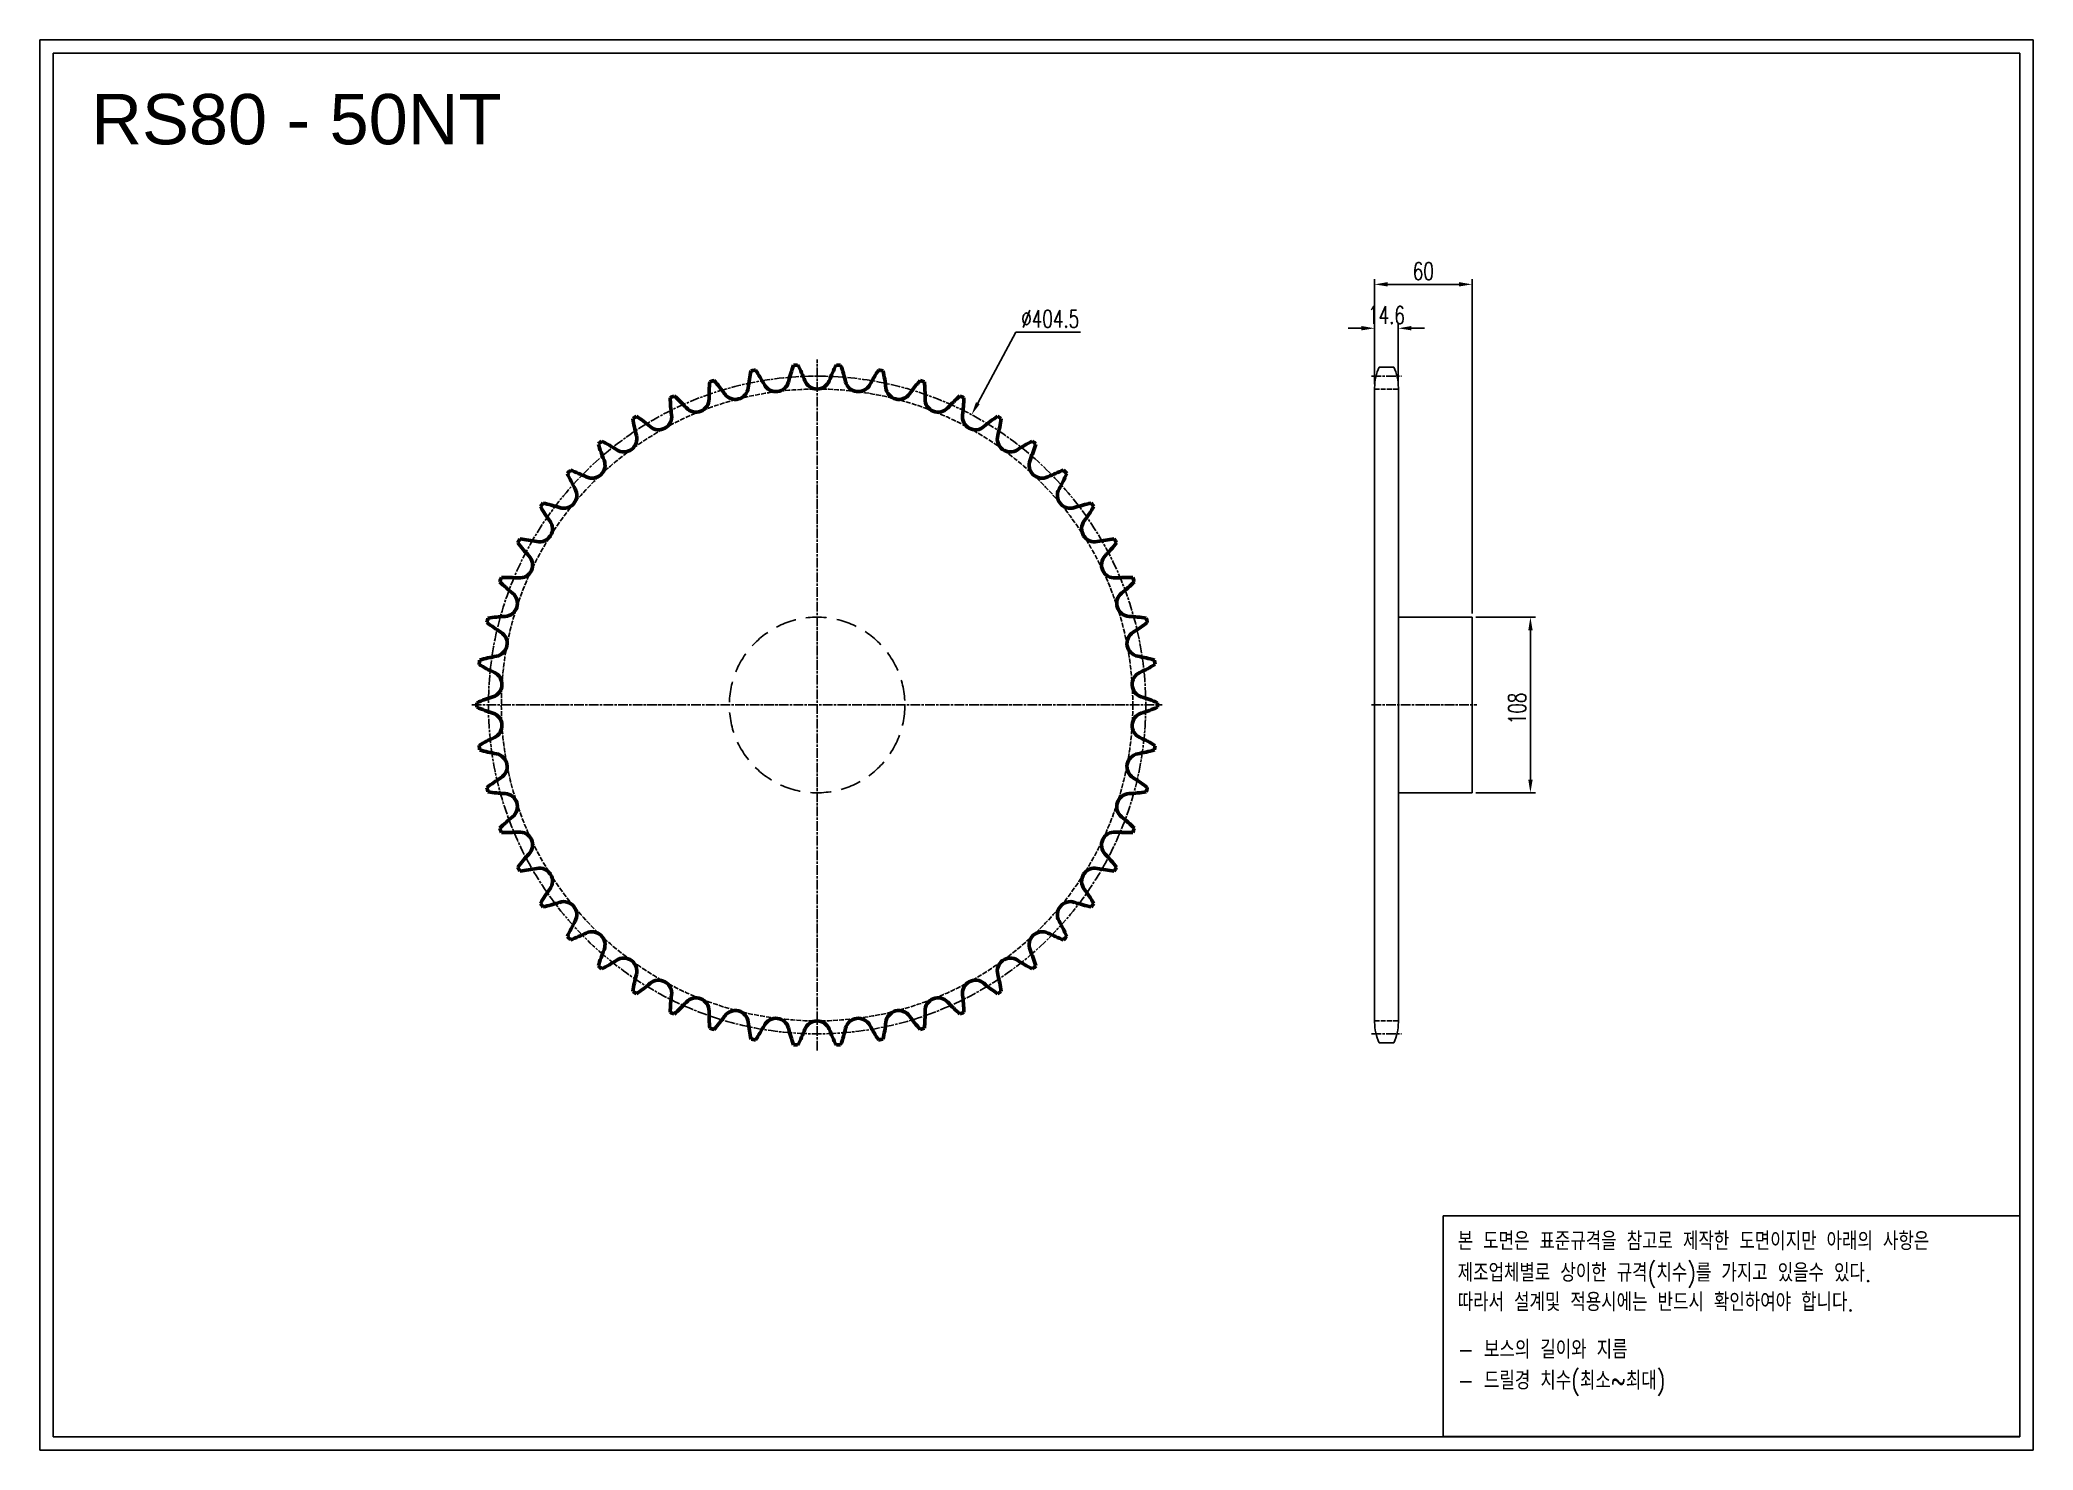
# Model space of a CAD drawing. Header units: millimetres. Extents: x -69295 to -68068, y 19120 to 19988.
import ezdxf

# ---------------------------------------------------------------- set-up
doc = ezdxf.new("R2010")
doc.units = ezdxf.units.MM
for name, pattern in [('AM_ISO02W050', [7.5, 6, -1.5]), ('AM_ISO02W050x2', [3.75, 3, -0.75]), ('AM_ISO08W050', [18, 12, -1.5, 3, -1.5]), ('AM_ISO08W050x2', [9, 6, -0.75, 1.5, -0.75]), ('HIDDEN', [9.525, 6.35, -3.175])]:
    doc.linetypes.add(name, pattern=pattern)
for name, color, linetype, lineweight in [('AM_0N', 7, 'Continuous', 50), ('AM_3N', 6, 'AM_ISO02W050', 25), ('AM_7', 4, 'AM_ISO08W050', 25), ('AM_7N', 4, 'AM_ISO08W050', 25)]:
    doc.layers.add(name, color=color, linetype=linetype, lineweight=lineweight)
doc.layers.add('HL', color=2, linetype='HIDDEN')
doc.layers.add('S-DIM', color=7, linetype='Continuous')
doc.styles.add('HAN', font='ROMANS.shx', dxfattribs={"width": 0.7, "bigfont": 'whgtxt.shx'})
doc.styles.add('HSG', font='SIMPLEX.shx', dxfattribs={"width": 0.7, "bigfont": 'HSG.shx'})
doc.styles.get("Standard").update_dxf_attribs({"font": 'arial.ttf'})
doc.dimstyles.new('APP23', dxfattribs={"dimscale": 4.5, "dimtxt": 2.4, "dimasz": 1.8, "dimexe": 0.7, "dimexo": 0.5, "dimgap": 0.6, "dimtad": 1, "dimtoh": 1, "dimdec": 1, "dimrnd": 0.01, "dimzin": 9, "dimdsep": 46, "dimtxsty": 'HSG', "dimcen": 0, "dimclrd": 1, "dimclre": 1, "dimclrt": 256, "dimazin": 2, "dimtp": 1, "dimtm": 1, "dimtfac": 0.5, "dimtdec": 1, "dimtix": 1, "dimtofl": 0, "dimtmove": 0, "dimatfit": 3, "dimfxl": 0, "dimtvp": 1, "dimtolj": 2, "dimlwd": -1, "dimlwe": -1, "dimarcsym": 0})

# ---------------------------------------------------------------- blocks, each defined once
blk = doc.blocks.new('*D1')
at = {"layer": 'Defpoints', "color": 0, "transparency": 16777216}
for p in [(-68413.1, 19632.7), (-68413.1, 19524.7), (-68377.2, 19524.7)]:
    blk.add_point(p, dxfattribs=at)
at = {"layer": 'S-DIM', "color": 1, "transparency": 16777216}
for p, q in [((-68410.8, 19632.7), (-68374, 19632.7)), ((-68377.2, 19624.6), (-68377.2, 19532.8)), ((-68410.8, 19524.7), (-68374, 19524.7))]:
    blk.add_line(p, q, dxfattribs=at)
for points in [[(-68378.5, 19624.6), (-68375.8, 19624.6), (-68377.2, 19632.7)], [(-68378.5, 19532.8), (-68375.8, 19532.8), (-68377.2, 19524.7)]]:
    blk.add_solid(points, dxfattribs=at)
at = {"layer": 'S-DIM', "transparency": 16777216, "insert": (-68385.3, 19576.6), "char_height": 10.8, "attachment_point": 5, "rotation": 90, "style": 'HSG'}
blk.add_mtext('\\A2;108', dxfattribs=at)
blk = doc.blocks.new('*D2')
at = {"layer": 'Defpoints', "color": 0, "transparency": 16777216}
for p in [(-68458.5, 19810.4), (-68473.1, 19773.9), (-68458.5, 19773)]:
    blk.add_point(p, dxfattribs=at)
at = {"layer": 'S-DIM', "color": 1, "transparency": 16777216}
for p, q in [((-68473.1, 19776.1), (-68473.1, 19813.6)), ((-68458.5, 19775.3), (-68458.5, 19813.6)), ((-68481.2, 19810.4), (-68489.3, 19810.4)), ((-68450.4, 19810.4), (-68442.3, 19810.4))]:
    blk.add_line(p, q, dxfattribs=at)
for points in [[(-68481.2, 19811.8), (-68481.2, 19809.1), (-68473.1, 19810.4)], [(-68450.4, 19811.8), (-68450.4, 19809.1), (-68458.5, 19810.4)]]:
    blk.add_solid(points, dxfattribs=at)
at = {"layer": 'S-DIM', "transparency": 16777216, "insert": (-68465.8, 19818.5), "char_height": 10.8, "attachment_point": 5, "style": 'HSG'}
blk.add_mtext('\\A2;14.6', dxfattribs=at)
blk = doc.blocks.new('*D3')
at = {"layer": 'Defpoints', "color": 0, "transparency": 16777216}
for p in [(-68413.1, 19837.4), (-68473.1, 19773.9), (-68413.1, 19632.7)]:
    blk.add_point(p, dxfattribs=at)
at = {"layer": 'S-DIM', "color": 1, "transparency": 16777216}
for p, q in [((-68473.1, 19776.1), (-68473.1, 19840.6)), ((-68465, 19837.4), (-68421.2, 19837.4)), ((-68413.1, 19634.9), (-68413.1, 19840.6))]:
    blk.add_line(p, q, dxfattribs=at)
for points in [[(-68465, 19838.8), (-68465, 19836.1), (-68473.1, 19837.4)], [(-68421.2, 19838.8), (-68421.2, 19836.1), (-68413.1, 19837.4)]]:
    blk.add_solid(points, dxfattribs=at)
at = {"layer": 'S-DIM', "transparency": 16777216, "insert": (-68443.1, 19845.5), "char_height": 10.8, "attachment_point": 5, "style": 'HSG'}
blk.add_mtext('\\A2;60', dxfattribs=at)
blk = doc.blocks.new('*D4')
at = {"layer": 'Defpoints', "color": 0, "transparency": 16777216}
for p in [(-68721.1, 19757.2), (-68911.4, 19400.2)]:
    blk.add_point(p, dxfattribs=at)
at = {"layer": 'S-DIM', "color": 1, "transparency": 16777216}
for p, q in [((-68693.9, 19808.1), (-68717.2, 19764.3)), ((-68654.1, 19808.1), (-68693.9, 19808.1))]:
    blk.add_line(p, q, dxfattribs=at)
blk.add_solid([(-68718.4, 19765), (-68716.1, 19763.7), (-68721.1, 19757.2)], dxfattribs=at)
at = {"layer": 'S-DIM', "transparency": 16777216, "insert": (-68672.7, 19816.2), "char_height": 10.8, "attachment_point": 5, "style": 'HSG'}
blk.add_mtext('\\A2;∅404.5', dxfattribs=at)
blk = doc.blocks.new('notice1')
at = {"color": 4}
blk.add_lwpolyline([(-22142.12, 1735.9), (-22053.8, 1735.9), (-22053.8, 1702.07), (-22142.12, 1702.07)], close=True, dxfattribs=at)
at = {"color": 4, "style": 'HAN', "width": 0.8}
for s, p in [('본 도면은 표준규격을 참고로 제작한 도면이지만 아래의 사항은', (-22139.9, 1730.62)), ('제조업체별로 상이한 규격(치수)를 가지고 있을수 있다.', (-22139.9, 1725.78)), ('따라서 설계및 적용시에는 반드시 확인하여야 합니다.', (-22139.9, 1721.28)), ('- 보스의 길이와 지름', (-22139.9, 1714.03)), ('- 드릴경 치수(최소~최대)', (-22139.9, 1709.27))]:
    blk.add_text(s, height=2.7949, dxfattribs=at).set_placement(p)

msp = doc.modelspace()

# ---------------------------------------------------------------- linework, layer by layer
for p, q in [((-68470.26, 19786.56), (-68461.26, 19786.56)), ((-68473.06, 19773.86), (-68473.06, 19383.52)), ((-68458.46, 19773.86), (-68458.46, 19383.52)), ((-68458.46, 19632.69), (-68413.06, 19632.69)), ((-68413.06, 19632.69), (-68413.06, 19524.69)), ((-68413.06, 19524.69), (-68458.46, 19524.69)), ((-68470.26, 19370.82), (-68461.26, 19370.82))]:
    msp.add_line(p, q)
for points in [[(-69294.54, 19987.78), (-68067.78, 19987.78), (-68067.78, 19120.38), (-69294.54, 19120.38)], [(-69286.28, 19979.52), (-68076.04, 19979.52), (-68076.04, 19128.64), (-69286.28, 19128.64)]]:
    msp.add_lwpolyline(points, close=True)
for centre, start, end in [((-68442.86, 19773.86), 155.13196, 180), ((-68488.66, 19773.86), 0, 24.86804), ((-68442.86, 19383.52), 180, 204.86804), ((-68488.66, 19383.52), 335.13196, 0)]:
    msp.add_arc(centre, 30.2, start, end)
at = {"layer": 'AM_0N'}
for centre, radius, start, end in [((-68737.51, 19754.07), 99.09, 160.1783, 166.3), ((-68816.21, 19578.69), 209.48, 93.22625, 93.97375), ((-68916.27, 19742.82), 99.09, 20.9, 27.0217), ((-68716.15, 19742.82), 99.09, 152.9783, 159.1), ((-68816.21, 19578.69), 209.48, 86.02625, 86.77375), ((-68894.91, 19754.07), 99.09, 13.7, 19.8217), ((-68783.59, 19768.13), 99.09, 174.5783, 180.7), ((-68816.21, 19578.69), 209.48, 107.62625, 108.37375), ((-68953.95, 19712.78), 99.09, 35.3, 41.4217), ((-68760.11, 19762.55), 99.09, 167.3783, 173.5), ((-68816.21, 19578.69), 209.48, 100.42625, 101.17375), ((-68936.05, 19728.98), 99.09, 28.1, 34.2217), ((-68841.57, 19779.43), 8.02, 208.1, 346.3), ((-68816.21, 19781.03), 8.02, 200.9, 339.1), ((-68790.85, 19779.43), 8.02, 193.7, 331.9), ((-68696.36, 19728.98), 99.09, 145.7783, 151.9), ((-68816.21, 19578.69), 209.48, 78.82625, 79.57375), ((-68872.31, 19762.55), 99.09, 6.5, 12.6217), ((-68678.47, 19712.78), 99.09, 138.5783, 144.7), ((-68816.21, 19578.69), 209.48, 71.62625, 72.37375), ((-68848.83, 19768.13), 99.09, 359.3, 5.4217), ((-68816.21, 19578.69), 209.48, 114.82625, 115.57375), ((-68807.59, 19770.72), 99.09, 181.7783, 187.9), ((-68969.67, 19694.46), 99.09, 42.5, 48.6217), ((-68890.7, 19766.82), 8.02, 222.5, 0.7), ((-68866.53, 19774.67), 8.02, 215.3, 353.5), ((-68765.89, 19774.67), 8.02, 186.5, 324.7), ((-68741.72, 19766.82), 8.02, 179.3, 317.5), ((-68662.75, 19694.46), 99.09, 131.3783, 137.5), ((-68816.21, 19578.69), 209.48, 64.42625, 65.17375), ((-68824.83, 19770.72), 99.09, 352.1, 358.2217), ((-68816.21, 19578.69), 209.48, 122.02625, 122.77375), ((-68831.73, 19770.29), 99.09, 188.9783, 195.1), ((-68982.97, 19674.31), 99.09, 49.7, 55.8217), ((-68913.69, 19756), 8.02, 229.7, 7.9), ((-68718.73, 19756), 8.02, 172.1, 310.3), ((-68649.45, 19674.31), 99.09, 124.1783, 130.3), ((-68816.21, 19578.69), 209.48, 57.22625, 57.97375), ((-68800.69, 19770.29), 99.09, 344.9, 351.0217), ((-68816.21, 19578.69), 209.48, 129.22625, 129.97375), ((-68855.62, 19766.83), 99.09, 196.1783, 202.3), ((-68993.64, 19652.66), 99.09, 56.9, 63.0217), ((-68935.14, 19742.39), 8.02, 236.9, 15.1), ((-68697.28, 19742.39), 8.02, 164.9, 303.1), ((-68638.78, 19652.66), 99.09, 116.9783, 123.1), ((-68776.8, 19766.83), 99.09, 337.7, 343.8217), ((-68816.21, 19578.69), 209.48, 50.02625, 50.77375), ((-68954.72, 19726.19), 8.02, 244.1, 22.3), ((-68677.7, 19726.19), 8.02, 157.7, 295.9), ((-68816.21, 19578.69), 209.48, 136.42625, 137.17375), ((-68878.89, 19760.41), 99.09, 203.3783, 209.5), ((-69001.51, 19629.84), 99.09, 64.1, 70.2217), ((-68630.91, 19629.84), 99.09, 109.7783, 115.9), ((-68753.53, 19760.41), 99.09, 330.5, 336.6217), ((-68816.21, 19578.69), 209.48, 42.82625, 43.57375), ((-68816.21, 19578.69), 209.48, 143.62625, 144.37375), ((-69006.46, 19606.21), 99.09, 71.3, 77.4217), ((-68972.11, 19707.67), 8.02, 251.3, 29.5), ((-68660.3, 19707.67), 8.02, 150.5, 288.7), ((-68625.96, 19606.21), 99.09, 102.5783, 108.7), ((-68816.21, 19578.69), 209.48, 35.62625, 36.37375), ((-68987.05, 19687.11), 8.02, 258.5, 36.7), ((-68901.17, 19751.12), 99.09, 210.5783, 216.7), ((-68645.37, 19687.11), 8.02, 143.3, 281.5), ((-68731.25, 19751.12), 99.09, 323.3, 329.4217), ((-68816.21, 19578.69), 209.48, 150.82625, 151.57375), ((-68922.11, 19739.11), 99.09, 217.7783, 223.9), ((-69008.4, 19582.15), 99.09, 78.5, 84.6217), ((-68624.01, 19582.15), 99.09, 95.3783, 101.5), ((-68710.31, 19739.11), 99.09, 316.1, 322.2217), ((-68816.21, 19578.69), 209.48, 28.42625, 29.17375), ((-68999.29, 19664.84), 8.02, 265.7, 43.9), ((-68633.13, 19664.84), 8.02, 136.1, 274.3), ((-68816.21, 19578.69), 209.48, 158.02625, 158.77375), ((-68941.38, 19724.57), 99.09, 224.9783, 231.1), ((-69007.32, 19558.03), 99.09, 85.7, 91.8217), ((-68625.1, 19558.03), 99.09, 88.1783, 94.3), ((-68691.04, 19724.57), 99.09, 308.9, 315.0217), ((-68816.21, 19578.69), 209.48, 21.22625, 21.97375), ((-69008.65, 19641.22), 8.02, 272.9, 51.1), ((-68623.77, 19641.22), 8.02, 128.9, 267.1), ((-68816.21, 19578.69), 209.48, 165.22625, 165.97375), ((-68958.68, 19707.74), 99.09, 232.1783, 238.3), ((-69003.23, 19534.24), 99.09, 92.9, 99.0217), ((-68629.19, 19534.24), 99.09, 80.9783, 87.1), ((-68673.74, 19707.74), 99.09, 301.7, 307.8217), ((-68816.21, 19578.69), 209.48, 14.02625, 14.77375), ((-69014.97, 19616.6), 8.02, 280.1, 58.3), ((-68617.45, 19616.6), 8.02, 121.7, 259.9), ((-68816.21, 19578.69), 209.48, 172.42625, 173.17375), ((-68973.73, 19688.86), 99.09, 239.3783, 245.5), ((-68996.18, 19511.15), 99.09, 100.1, 106.2217), ((-68636.24, 19511.15), 99.09, 73.7783, 79.9), ((-68658.69, 19688.86), 99.09, 294.5, 300.6217), ((-68816.21, 19578.69), 209.48, 6.82625, 7.57375), ((-69018.15, 19591.39), 8.02, 287.3, 65.5), ((-68614.27, 19591.39), 8.02, 114.5, 252.7), ((-68986.3, 19489.13), 99.09, 107.3, 113.4217), ((-68816.21, 19578.69), 209.48, 179.62625, 180.37375), ((-68646.12, 19489.13), 99.09, 66.5783, 72.7), ((-68816.21, 19578.69), 209.48, 359.62625, 0.37375), ((-68986.3, 19668.25), 99.09, 246.5783, 252.7), ((-69018.15, 19565.98), 8.02, 294.5, 72.7), ((-68614.27, 19565.98), 8.02, 107.3, 245.5), ((-68646.12, 19668.25), 99.09, 287.3, 293.4217), ((-68973.73, 19468.52), 99.09, 114.5, 120.6217), ((-68658.69, 19468.52), 99.09, 59.3783, 65.5), ((-68816.21, 19578.69), 209.48, 186.82625, 187.57375), ((-68996.18, 19646.23), 99.09, 253.7783, 259.9), ((-69014.97, 19540.77), 8.02, 301.7, 79.9), ((-68617.45, 19540.77), 8.02, 100.1, 238.3), ((-68636.24, 19646.23), 99.09, 280.1, 286.2217), ((-68816.21, 19578.69), 209.48, 352.42625, 353.17375), ((-68958.68, 19449.64), 99.09, 121.7, 127.8217), ((-68673.74, 19449.64), 99.09, 52.1783, 58.3), ((-68816.21, 19578.69), 209.48, 194.02625, 194.77375), ((-69003.23, 19623.14), 99.09, 260.9783, 267.1), ((-69008.65, 19516.16), 8.02, 308.9, 87.1), ((-68623.77, 19516.16), 8.02, 92.9, 231.1), ((-68629.19, 19623.14), 99.09, 272.9, 279.0217), ((-68816.21, 19578.69), 209.48, 345.22625, 345.97375), ((-68941.38, 19432.81), 99.09, 128.9, 135.0217), ((-68691.04, 19432.81), 99.09, 44.9783, 51.1), ((-68816.21, 19578.69), 209.48, 201.22625, 201.97375), ((-69007.32, 19599.35), 99.09, 268.1783, 274.3), ((-68999.29, 19492.54), 8.02, 316.1, 94.3), ((-68633.13, 19492.54), 8.02, 85.7, 223.9), ((-68625.1, 19599.35), 99.09, 265.7, 271.8217), ((-68816.21, 19578.69), 209.48, 338.02625, 338.77375), ((-68922.11, 19418.27), 99.09, 136.1, 142.2217), ((-68710.31, 19418.27), 99.09, 37.7783, 43.9), ((-68816.21, 19578.69), 209.48, 208.42625, 209.17375), ((-69008.4, 19575.23), 99.09, 275.3783, 281.5), ((-68987.05, 19470.27), 8.02, 323.3, 101.5), ((-68645.37, 19470.27), 8.02, 78.5, 216.7), ((-68624.01, 19575.23), 99.09, 258.5, 264.6217), ((-68816.21, 19578.69), 209.48, 330.82625, 331.57375), ((-68901.17, 19406.26), 99.09, 143.3, 149.4217), ((-68816.21, 19578.69), 209.48, 215.62625, 216.37375), ((-69006.46, 19551.17), 99.09, 282.5783, 288.7), ((-68972.11, 19449.71), 8.02, 330.5, 108.7), ((-68660.3, 19449.71), 8.02, 71.3, 209.5), ((-68625.96, 19551.17), 99.09, 251.3, 257.4217), ((-68731.25, 19406.26), 99.09, 30.5783, 36.7), ((-68816.21, 19578.69), 209.48, 323.62625, 324.37375), ((-68878.89, 19396.97), 99.09, 150.5, 156.6217), ((-68753.53, 19396.97), 99.09, 23.3783, 29.5), ((-68816.21, 19578.69), 209.48, 222.82625, 223.57375), ((-69001.51, 19527.54), 99.09, 289.7783, 295.9), ((-68954.72, 19431.19), 8.02, 337.7, 115.9), ((-68677.7, 19431.19), 8.02, 64.1, 202.3), ((-68630.91, 19527.54), 99.09, 244.1, 250.2217), ((-68816.21, 19578.69), 209.48, 316.42625, 317.17375), ((-68855.62, 19390.55), 99.09, 157.7, 163.8217), ((-68993.64, 19504.72), 99.09, 296.9783, 303.1), ((-68935.14, 19414.99), 8.02, 344.9, 123.1), ((-68697.28, 19414.99), 8.02, 56.9, 195.1), ((-68638.78, 19504.72), 99.09, 236.9, 243.0217), ((-68776.8, 19390.55), 99.09, 16.1783, 22.3), ((-68816.21, 19578.69), 209.48, 230.02625, 230.77375), ((-68831.73, 19387.09), 99.09, 164.9, 171.0217), ((-68982.97, 19483.07), 99.09, 304.1783, 310.3), ((-68913.69, 19401.38), 8.02, 352.1, 130.3), ((-68718.73, 19401.38), 8.02, 49.7, 187.9), ((-68649.45, 19483.07), 99.09, 229.7, 235.8217), ((-68800.69, 19387.09), 99.09, 8.9783, 15.1), ((-68816.21, 19578.69), 209.48, 309.22625, 309.97375), ((-68816.21, 19578.69), 209.48, 237.22625, 237.97375), ((-68807.59, 19386.66), 99.09, 172.1, 178.2217), ((-68969.67, 19462.92), 99.09, 311.3783, 317.5), ((-68890.7, 19390.56), 8.02, 359.3, 137.5), ((-68741.72, 19390.56), 8.02, 42.5, 180.7), ((-68662.75, 19462.92), 99.09, 222.5, 228.6217), ((-68824.83, 19386.66), 99.09, 1.7783, 7.9), ((-68816.21, 19578.69), 209.48, 302.02625, 302.77375), ((-68816.21, 19578.69), 209.48, 244.42625, 245.17375), ((-68783.59, 19389.25), 99.09, 179.3, 185.4217), ((-68953.95, 19444.6), 99.09, 318.5783, 324.7), ((-68866.53, 19382.71), 8.02, 6.5, 144.7), ((-68760.11, 19394.83), 99.09, 186.5, 192.6217), ((-68841.57, 19377.95), 8.02, 13.7, 151.9), ((-68816.21, 19376.35), 8.02, 20.9, 159.1), ((-68790.85, 19377.95), 8.02, 28.1, 166.3), ((-68872.31, 19394.83), 99.09, 347.3783, 353.5), ((-68765.89, 19382.71), 8.02, 35.3, 173.5), ((-68678.47, 19444.6), 99.09, 215.3, 221.4217), ((-68848.83, 19389.25), 99.09, 354.5783, 0.7), ((-68816.21, 19578.69), 209.48, 294.82625, 295.57375), ((-68816.21, 19578.69), 209.48, 251.62625, 252.37375), ((-68816.21, 19578.69), 209.48, 258.82625, 259.57375), ((-68936.05, 19428.4), 99.09, 325.7783, 331.9), ((-68737.51, 19403.31), 99.09, 193.7, 199.8217), ((-68916.27, 19414.56), 99.09, 332.9783, 339.1), ((-68716.15, 19414.56), 99.09, 200.9, 207.0217), ((-68894.91, 19403.31), 99.09, 340.1783, 346.3), ((-68696.36, 19428.4), 99.09, 208.1, 214.2217), ((-68816.21, 19578.69), 209.48, 280.42625, 281.17375), ((-68816.21, 19578.69), 209.48, 287.62625, 288.37375), ((-68816.21, 19578.69), 209.48, 266.02625, 266.77375), ((-68816.21, 19578.69), 209.48, 273.22625, 273.97375)]:
    msp.add_arc(centre, radius, start, end, dxfattribs=at)
at = {"layer": 'AM_3N', "linetype": 'AM_ISO02W050x2'}
for p, q in [((-68473.06, 19773.01), (-68458.46, 19773.01)), ((-68473.06, 19384.37), (-68458.46, 19384.37))]:
    msp.add_line(p, q, dxfattribs=at)
msp.add_circle((-68816.21, 19578.69), 194.32, dxfattribs=at)
at = {"layer": 'AM_7', "linetype": 'AM_ISO08W050x2'}
for p, q in [((-68475, 19780.95), (-68456.51, 19780.95)), ((-68475, 19578.69), (-68410.25, 19578.69)), ((-68475, 19376.43), (-68456.51, 19376.43))]:
    msp.add_line(p, q, dxfattribs=at)
msp.add_circle((-68816.21, 19578.69), 202.26, dxfattribs=at)
at = {"layer": 'AM_7N', "linetype": 'AM_ISO08W050x2'}
for p, q in [((-68816.21, 19366.21), (-68816.21, 19791.17)), ((-69028.69, 19578.69), (-68603.73, 19578.69))]:
    msp.add_line(p, q, dxfattribs=at)
at = {"layer": 'HL', "ltscale": 2}
msp.add_circle((-68816.21, 19578.69), 54, dxfattribs=at)

# ---------------------------------------------------------------- block references
at = {"xscale": 4.017175658495999, "yscale": 4.017175658495999, "zscale": 4.017175658495999}
msp.add_blockref('notice1', (20517.93, 12291.14), dxfattribs=at)

# ---------------------------------------------------------------- texts
msp.add_text('RS80 - 50NT', height=30.9787).set_placement((-69262.94, 19923.55))

# ---------------------------------------------------------------- dimensions: what is measured, and where the dimension line sits
at = {"layer": 'S-DIM'}
dim = msp.add_linear_dim(base=(-68413.06, 19837.4), p1=(-68473.06, 19773.86), p2=(-68413.06, 19632.69), dimstyle='APP23', dxfattribs=at)
dim.commit()
dim.dimension.update_dxf_attribs({"geometry": '*D3', "text_midpoint": (-68443.06, 19845.5)})
dim = msp.add_linear_dim(base=(-68458.46, 19810.4), p1=(-68473.06, 19773.86), p2=(-68458.46, 19773.01), dimstyle='APP23', dxfattribs=at)
dim.commit()
dim.dimension.update_dxf_attribs({"geometry": '*D2', "text_midpoint": (-68465.76, 19810.4), "dimtype": 128})
dim = msp.add_diameter_dim_2p(p1=(-68911.36, 19400.21), p2=(-68721.06, 19757.17), dimstyle='APP23', dxfattribs=at)
dim.commit()
dim.dimension.update_dxf_attribs({"geometry": '*D4', "text_midpoint": (-68672.66, 19808.11), "dimtype": 131})
dim = msp.add_linear_dim(base=(-68377.18, 19524.69), p1=(-68413.06, 19632.69), p2=(-68413.06, 19524.69), angle=90, dimstyle='APP23', dxfattribs=at)
dim.commit()
dim.dimension.update_dxf_attribs({"geometry": '*D1', "text_midpoint": (-68377.18, 19576.65), "dimtype": 128})

doc.saveas('drawing.dxf')
